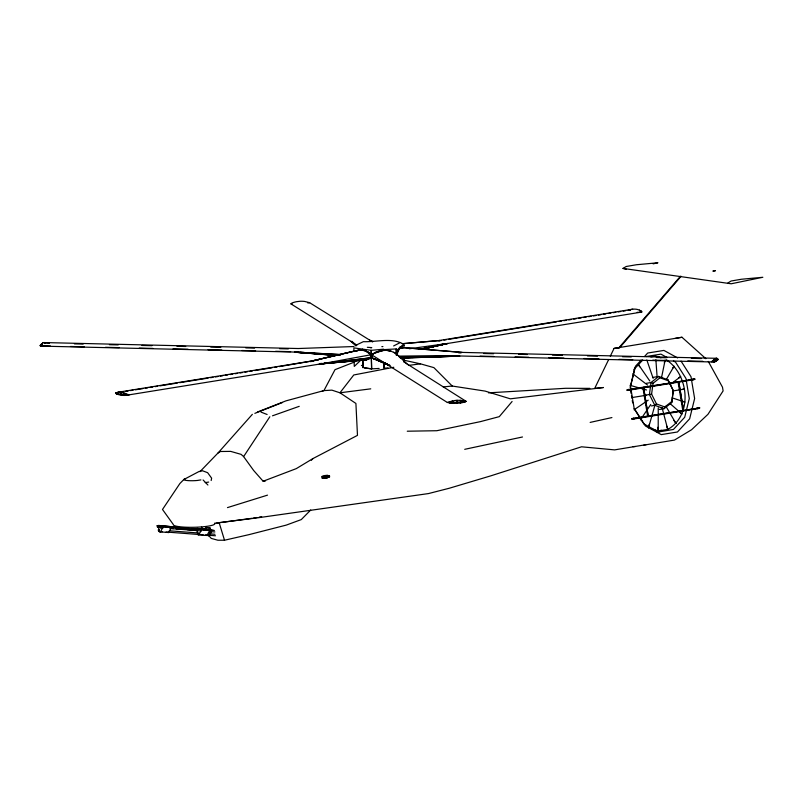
<?xml version="1.0" encoding="UTF-8"?>
<svg xmlns="http://www.w3.org/2000/svg" width="803" height="803" viewBox="0 0 803 803"><rect width="100%" height="100%" fill="white"/><g stroke="black" fill="none" stroke-linecap="round" stroke-linejoin="round"><path stroke-width="1.2" d="M658.249 407.884L658.189 430.97L667.775 429.424C692.959 415.372 689.024 374.499 666.319 359.864M659.383 409.49L664.061 408.687L671.73 402.594L673.235 390.639L667.945 379.789L658.711 376.426L652.859 377.43M671.78 401.47L664.834 406.98L656.473 403.939L651.594 394.132L653.05 383.302L659.986 377.781L668.347 380.823M671.73 402.594L673.336 390.629L667.945 379.789M123.682 395.427L123.642 392.767L121.404 392.255A26.72 17.917 80.8 0 0 118.061 392.245L115.742 392.998L118.141 394.484A39.317 26.369 80.8 0 0 121.464 395.247L123.682 395.427A39.317 26.369 80.8 0 0 126.954 395.186L323.83 363.398L371.367 354.695L371.387 357.706L321.431 363.829M211.169 480.525L211.631 478.166L207.636 472.686L202.507 470.769L199.054 471.502L183.857 479.501L179.892 483.516L162.497 509.463L173.328 524.52A20.768 3.102 -1.3 0 0 193.352 527.29A20.768 3.102 -1.3 0 0 214.833 523.817M649.215 424.335L648.453 427.999L654.555 406.459M661.572 377.41L665.095 360.296M115.903 392.737L116.816 394.143L116.616 393.6L118.141 394.484L118.061 392.245L312.528 360.888L357.576 350.389M637.201 312.317A39.317 26.439 80.8 0 0 639.409 312.357L641.587 312.126L641.587 311.223L639.389 310.119A26.72 17.957 80.8 0 0 636.016 309.205L633.778 309.095A26.72 17.957 80.8 0 0 630.506 309.687L628.127 310.299L630.435 310.259M630.104 387.427L634.681 368.738L642.741 360.035M447.351 402.464L452.32 403.267A39.317 37.932 -57.7 0 0 457.078 403.297L457.007 400.306A26.72 25.776 -57.7 0 0 452.219 401.028L447.351 402.464L371.799 354.896C375.493 351.302 383.051 349.375 388.772 350.66M664.332 362.665L665.014 360.266M115.943 393.651L129.353 394.755L126.954 394.273A26.72 17.917 80.8 0 0 123.642 392.767M397.375 355.368C397.154 352.427 398.639 348.572 401.6 347.478L462.157 352.417M396.491 355.348C396.341 352.176 398.358 346.796 402.363 347.558L462.628 352.417L716.708 358.309M400.888 347.468L398.549 349.104L396.431 353.34L399.302 348.251L400.888 347.468L403.116 347.95L401.671 347.538L402.464 347.93M396.441 353.34L399.312 348.251M452.32 403.267L452.219 401.028L454.127 402.464L450.804 403.166L449.118 402.002M664.834 406.98L664.061 408.687L654.816 405.334L651.313 405.937M121.404 392.255L120.51 394.203L121.464 395.247L125.158 394.654M594.702 388.381L608.684 359.503M610.3 356.171L614.064 348.402L681.968 337.26L705.867 358.7M158.111 526.246L158.522 525.463L166.673 526.085L170.989 526.678L171.23 527.561L168.6 532.54L159.636 531.797L158.422 527.36M196.524 529.177L196.936 528.394L209.402 529.609L209.643 530.482L207.013 535.46L198.05 534.728L196.835 530.291M204.675 529.799L205.086 529.016L209.402 529.609M158.522 525.463L162.848 526.065L163.079 526.939L160.449 531.917L159.636 531.797M201.262 528.996L201.493 529.87L198.863 534.848L198.05 534.728M157.539 527.35L158.281 525.935L157.107 525.774L157.539 527.35L160.008 527.541M158.663 531.435L159.416 530.03L158.231 529.87L158.663 531.435L162.367 531.727M163.019 528.003L160.55 527.822L161.303 526.407L214.401 530.462M205.146 529.328L206.12 527.511L207.084 527.591M210.125 528.013L209.161 527.932L210.286 531.998L208.348 535.631L209.322 535.701L211.249 532.068L210.125 528.013L206.12 527.511M118.061 392.245L117.218 393.741L118.141 394.484M666.49 379.207L674.068 366.198L672.693 368.236M633.788 369.862L635.113 367.754M711.348 361.812L713.847 359.784A26.72 7.749 -88.7 0 1 715.272 358.59L716.226 358.299A26.72 7.749 -88.7 0 1 717.651 358.63L717.922 359.694L715.332 361.581A39.317 11.403 -88.7 0 1 713.917 362.012L457.268 355.92L398.649 356.361L458.894 356.07M265.532 480.907L263.133 481.238L253.658 470.488L243.62 456.596L269.838 416.757M41.686 344.617L42.86 342.851A26.72 7.799 -88.7 0 1 44.306 342.57L298.244 348.522L353.993 346.535M640.423 419.859L650.731 404.531M713.917 362.012L715.122 361.139L713.847 359.784L715.563 360.908L713.726 362.023L717.922 359.694L716.226 358.299M512.083 401.52L499.295 416.647L480.455 421.625L436.822 430.719L407.262 431.211M618.33 348.422L680.422 276.272L681.074 276.312L619.585 347.829M199.947 471.682L217.964 453.053L252.353 414.338M42.86 342.851L40.28 345.34L40.551 346.223A39.317 11.473 -88.7 0 0 41.977 346.193L42.93 345.842A39.317 11.473 -88.7 0 0 43.402 345.561M641.185 360.075L635.484 366.228L630.526 386.474L634.149 408.336L645.391 425.951L661.24 434.614L677.441 431.994L689.657 418.795L694.625 398.559L690.992 376.697L681.074 361.149M644.448 356.552L647.7 353.029L663.9 350.409L677.642 357.917M659.484 431.843L661.09 430.107M41.907 343.543A26.72 7.799 -88.7 0 0 40.521 345.32L40.15 345.712L41.816 346.133L295.755 352.095L340 354.545L294.49 352.176L340.522 355.227M311.323 460.27L312.989 458.543L357.476 435.367L355.91 403.447L339.95 392.797L331.91 390.148L323.94 390.589L285.948 400.868L257.382 412.049M310.731 510.005L301.276 519.591L286.3 525.092L248.96 534.647L224.509 540.228L217.884 540.228L211.229 538.391L208.78 535.591M457.078 403.297L460.249 402.986A39.317 37.932 -57.7 0 0 464.947 402.022L466.081 401.319L449.178 402.905M370.715 347.779L371.759 347.609L367.332 347.308M715.332 361.581L716.527 360.417L715.272 358.59M360.487 360.497L354.264 366.419L354.143 361.46M656.473 403.939L654.816 405.334L649.426 394.494L651.032 382.519L658.711 376.426L659.986 377.781M356.843 345.149L290.927 303.875L292.021 302.982A26.72 25.756 -58 0 1 296.709 301.667L299.91 301.286A26.72 25.756 -58 0 1 304.708 301.466L309.647 302.711L372.622 341.958M44.386 343.543L45.259 342.891L49.384 343.282M669.993 384.597L680.713 376.617L678.696 377.992M640.513 361.571L642.35 360.266M634.099 409.771L648.212 400.165M383.553 350.259L373.977 353.44L371.799 354.896L371.93 357.917L388.261 365.044M329.611 476.912L326.691 477.895L322.083 477.976L322.053 476.46L323.479 475.727L327.393 475.246L329.591 476.149L328.879 477.143L328.839 475.627M361.932 349.877L362.815 349.737L360.145 349.787L365.506 350.991L368.908 353.29L370.474 354.836L370.504 357.857L367.342 359.533L319.253 364.05L366.539 359.834M217.964 453.053L220.423 451.497L230.712 451.386L241.081 454.357L243.62 456.596M312.989 458.543L296.297 468.621L263.133 481.238M626.26 269.266L623.008 268.413L626.199 266.496L636.438 264.739L657.918 262.772L653.16 263.846M727.94 282.927L731.131 281.01L741.37 279.253L762.85 277.276L731.192 283.78L623.008 268.413M716.276 360.959A39.317 11.403 -88.7 0 0 717.661 359.543L716.376 358.901L717.651 358.63M712.974 361.962L713.837 361.491L712.944 361.059M460.249 402.986L462.056 402.012L460.229 400.326L457.007 400.306M355.96 351.222L358.971 349.907L362.494 349.787M355.669 351.272L357.275 350.439M355.067 351.363L361.029 349.636M42.168 344.367L40.28 345.34L41.977 346.193M126.954 394.273L125.89 394.815L126.954 395.186M400.085 347.016L403.889 345.109L400.085 347.016L400.075 347.719M355.639 345.37L363.368 341.666C375.965 342.229 392.366 337.25 403.628 344.266M399.814 342.781L393.631 345.942M383.714 349.175L371.217 350.329L353.882 347.89L353.912 351.584M322.184 391.292L323.94 390.589L335.002 369.671L354.826 361.892M282.515 402.494L254.842 413.364M641.587 312.126L641.587 311.223M386.233 350.339L381.084 350.62L376.296 352.246M272.518 415.803L299.238 406.328M227.48 507.606L267.509 495.14M365.656 359.985L371.026 357.767L370.996 354.755L367.774 351.915L362.565 349.797L362.554 349.114M383.673 349.636L383.693 350.319L376.125 352.136L371.618 354.785L371.749 357.807L374.007 358.861M312.528 360.888L360.718 349.686M424.004 348.562L443.045 344.055M423.884 348.813L445.334 343.764L423.653 348.883M311.444 361.089L356.683 350.53M423.231 349.054L446.428 343.684L422.227 349.094M420.973 349.415L447.522 343.533L421.173 348.984M590.155 422.408L611.916 417.57M464.716 449.319L522.492 436.983M327.453 477.875L322.083 477.976M279.444 366.6L318.64 359.864M418.845 349.456L447.713 343.463L641.778 312.056M393.801 367.282L353.772 374.971L339.95 392.797L370.755 388.833M713.104 271.123L715.473 270.681L713.064 271.012M643.594 387.417L648.212 416.255L643.594 387.417L642.892 387.538L647.67 416.345L648.372 416.225M678.736 381.736L683.524 410.544L678.736 381.736L678.043 381.857L682.821 410.664L683.524 410.544M322.053 476.46L322.806 476.992L329.591 476.149M675.052 338.444L681.968 337.26M646.355 383.322L651.032 382.519L653.05 383.302M627.143 389.726L694.936 379.126L692.296 379.949M626.872 390.148L694.936 379.126L692.848 379.478M692.176 379.217L693.973 378.906L694.103 379.638L627.263 390.459M644.749 395.297L651.594 394.132M631.921 418.534L699.714 407.924L697.074 408.747M631.65 418.945L699.714 407.924L697.626 408.285M696.954 408.014L698.761 407.703L698.881 408.446L632.041 419.266M253.176 518.136L256.809 517.523M259.239 517.112L261.658 516.71M646.305 444.631L614.606 449.881L581.543 446.799L490.763 475.858L449.218 488.264L428.461 493.574L257.251 517.885L214.461 523.245M363.729 350.279L364.612 350.138M365.506 350.991L366.389 350.851M367.242 351.995L368.125 351.855L371.367 354.695M438.599 340.602L632.674 309.195M115.742 392.998L118.202 392.597M120.661 392.205L123.12 391.804M125.589 391.412L128.048 391.011M130.508 390.619L132.967 390.218M135.436 389.816L142.814 388.632M145.283 388.23L147.742 387.839M150.201 387.437L152.66 387.046M155.13 386.644L157.589 386.253M160.048 385.852L177.282 383.071M179.742 382.68L208.047 378.113M210.516 377.711L212.976 377.32M215.435 376.918L217.894 376.527M220.363 376.125L222.822 375.734M225.282 375.332L227.741 374.941M230.21 374.539L232.669 374.148M235.128 373.746L237.588 373.345M240.057 372.953L242.516 372.552M244.975 372.16L247.434 371.759M249.904 371.367L252.363 370.966M254.822 370.574L272.056 367.794M274.516 367.393L276.975 367.001M439 340.914L441.479 340.512M443.949 340.111L446.418 339.709M448.897 339.308L556.439 321.903M558.908 321.501L561.377 321.1M563.857 320.708L566.326 320.307M568.795 319.905L571.264 319.504M573.743 319.102L576.213 318.701M578.682 318.299L581.161 317.898M583.63 317.506L586.1 317.105M588.579 316.703L591.048 316.302M593.517 315.9L595.987 315.499M598.466 315.097L600.935 314.706M603.404 314.304L605.884 313.903M608.353 313.501L610.822 313.1M613.301 312.698L615.771 312.297M618.24 311.905L620.709 311.504M623.188 311.102L625.657 310.701M368.908 353.29L369.792 353.139M369.852 358.68L320.347 363.97M319.393 363.96L364.813 360.005M367.342 359.533L368.226 359.393M361.43 365.526L362.916 365.285M614.064 348.402L619.685 347.488M645.963 356.552L660.929 354.133L667.193 357.566M650.821 356.883L655.609 356.11L661.02 357.757M672.583 391.001L684.497 389.074L682.078 389.465M631.73 397.605L646.214 395.257M200.87 479.903L197.387 480.465A9.214 1.375 -1.3 0 1 186.326 480.435A9.214 1.375 -1.3 0 1 185.252 478.789M205.227 482.623L208.66 482.071M657.175 432.215L673.426 429.454L684.708 417.269L689.285 398.589L685.933 378.404L675.554 362.133L673.466 360.989M643.835 445.133L674.45 440.084L691.574 429.735L707.985 414.288L723.112 390.9L722.489 387.187L708.296 361.43M307.84 302.992L309.647 302.711M216.84 523.054L251.971 518.306M310.209 361.641L312.698 361.29M409.339 348.753L447.713 343.463M408.386 365.415L420.531 363.849L433.881 367.623L452.24 386.042L485.092 391.091L510.347 398.83L603.424 387.518L595.946 388.261M323.83 363.398L370.504 357.857M363.92 360.145L366.188 359.895M443.226 386.905L452.24 386.042M402.253 343.744L439.703 340.502L402.674 343.654M319.684 363.578L322.184 363.378M325.938 363.056L332.181 362.544M335.925 362.223L342.178 361.711M344.678 361.501L350.921 360.979M354.665 360.667L360.908 360.145M40.551 346.223L41.816 346.133L40.521 345.32M488.465 392.848L565.703 388.291L589.864 388.371M381.837 346.635L382.911 346.575M396.22 348.934L396.331 355.127L396.28 348.934L383.754 349.636L383.774 350.319M371.689 368.868L371.187 350.329L371.568 368.868L364.201 367.824L371.669 368.868L379.116 368.447M387.909 367.965L384.155 368.165L384.055 362.675M632.884 446.629L635.334 446.508M401.068 357.887L404.752 357.747M412.12 357.486L426.865 356.944M434.232 356.673L448.977 356.141M401.56 358.088L457.81 356.13M400.787 358.068L459.838 356.12L400.055 357.767M399.332 357.194L459.366 356.13M290.927 303.875L292.071 303.895M399.673 347.689L400.838 347.719M398.91 348.241L400.075 348.271M398.168 349.094L399.332 349.124M397.455 350.238L398.619 350.269M74.408 343.875L83.161 344.075M109.429 344.698L118.192 344.899M141.95 345.461L151.958 345.691M176.981 346.274L185.734 346.484M210.757 347.067L220.765 347.308M245.778 347.89L254.541 348.101M279.554 348.683L288.317 348.893M483.587 353.501L493.594 353.732M518.628 354.314L527.39 354.514M552.424 355.097L562.431 355.327M587.465 355.91L597.482 356.141M622.506 356.723L631.268 356.923M656.302 357.506L666.319 357.736M691.353 358.319L701.36 358.55M354.063 350.61L354.695 350.62M397.937 351.684L396.782 351.664L396.16 353.34L397.314 353.36M42.93 345.842L50.438 346.023M70.453 346.484L84.215 346.806M105.474 347.308L119.235 347.629M139.25 348.101L153.012 348.422M173.026 348.893L188.043 349.245M208.057 349.717L221.809 350.038M241.823 350.509L255.585 350.831M275.6 351.302L290.616 351.654M480.033 356.13L493.805 356.452M515.084 356.944L528.846 357.255M548.871 357.726L563.897 358.068M583.922 358.539L598.938 358.881M618.962 359.353L632.734 359.664M652.759 360.135L667.775 360.477M687.8 360.948L702.816 361.29M458.613 352.798L461.073 352.939M294.962 352.236L336.347 355.317M199.264 528.575L205.086 529.016M162.848 526.065L170.989 526.678M157.107 525.774L164.515 526.336M168.168 526.688L186.687 528.103M192.861 528.575L206.501 529.538M167.526 526.808L187.29 528.314M192.228 528.695L203.34 529.538M209.513 530.01L213.217 530.291M163.079 526.939L171.23 527.561M201.493 529.87L209.643 530.482M169.885 528.294L173.589 528.575M176.058 528.765L184.7 529.418M187.179 529.609L194.587 530.181M170.427 528.575L201.302 530.924M211.179 531.676L214.883 531.957M210.286 531.998L211.249 532.068M169.292 530.783L198.933 533.041M210.045 533.895L214.983 534.266M166.07 532.008L203.119 534.828M208.057 535.21L215.465 535.772M206.271 535.28L205.307 535.21L209.322 535.701M295.444 352.226L336.015 355.458M295.916 352.156L334.209 355.257M300.563 352.105L304.257 352.417M310.41 352.918L314.103 353.23M320.267 353.742L325.185 354.143M330.113 354.555L335.042 354.966M464.947 402.022L464.275 401.801L466.081 401.319L407.001 363.9L396.03 353.531L391.141 351.222L386.123 350.269M161.303 526.407L160.118 526.246L160.55 527.822M206.19 535.35L207.013 535.46M167.777 532.419L168.6 532.54M403.437 360.105L420.531 363.849M378.022 360.035L376.296 359.614L387.016 363.889M371.528 354.725L371.93 357.917L390.087 365.495L373.927 358.811L378.755 360.156M44.306 342.57L45.259 342.891M640.894 311.454L641.497 311.604M391.252 351.292L388.933 350.76M630.044 385.33L646.515 389.977M682.59 401.41L684.939 402.072L672.191 397.876M651.705 428.993L658.189 430.97L657.928 427.246M376.567 359.784L381.013 361.4M386.996 363.91L371.659 357.747M261.015 412.11L267.108 414.489M364.281 350.188L366.038 350.901M369.51 340.081L372.833 341.476M716.376 358.901L717.661 359.543M393.621 352.216L396.03 353.531M658.46 431.873L643.835 423.884L634.099 408.627M404.009 361.902L407.001 363.9M632.774 373.776L647.499 385.038M680.041 412.541L682.008 414.047L670.144 403.668M350.801 341.245L355.97 345.942M203.099 479.973L207.897 485.022M351.945 341.265L355.297 344.648M201.443 527.19L203.882 529.99M639.389 310.119L640.292 311.303M638.465 364.562L649.798 380.983M673.918 420.461L676.046 423.542L665.898 406.258M638.395 364.612L639.66 366.77M646.816 359.955L653.15 378.354M666.59 425.971L667.775 429.424L662.084 407.743M219.269 523.084L224.509 540.228M630.696 390.991L631.088 393.36M631.479 395.738L631.881 398.117M632.272 400.486L632.664 402.865M655.88 359.824L657.125 377.179M403.899 345.099L403.979 347.589M404.15 357.395L404.29 362.364M383.975 362.675L384.095 368.175M362.886 360.206L363.046 367.623M362.775 359.955L362.966 367.654M322.806 476.992L322.826 477.745M460.229 400.326A26.72 25.776 -57.7 0 1 464.957 401.109M629.07 390.158L628.94 389.415L629.07 390.158M633.848 418.955L633.728 418.222L633.848 418.955"/></g></svg>
